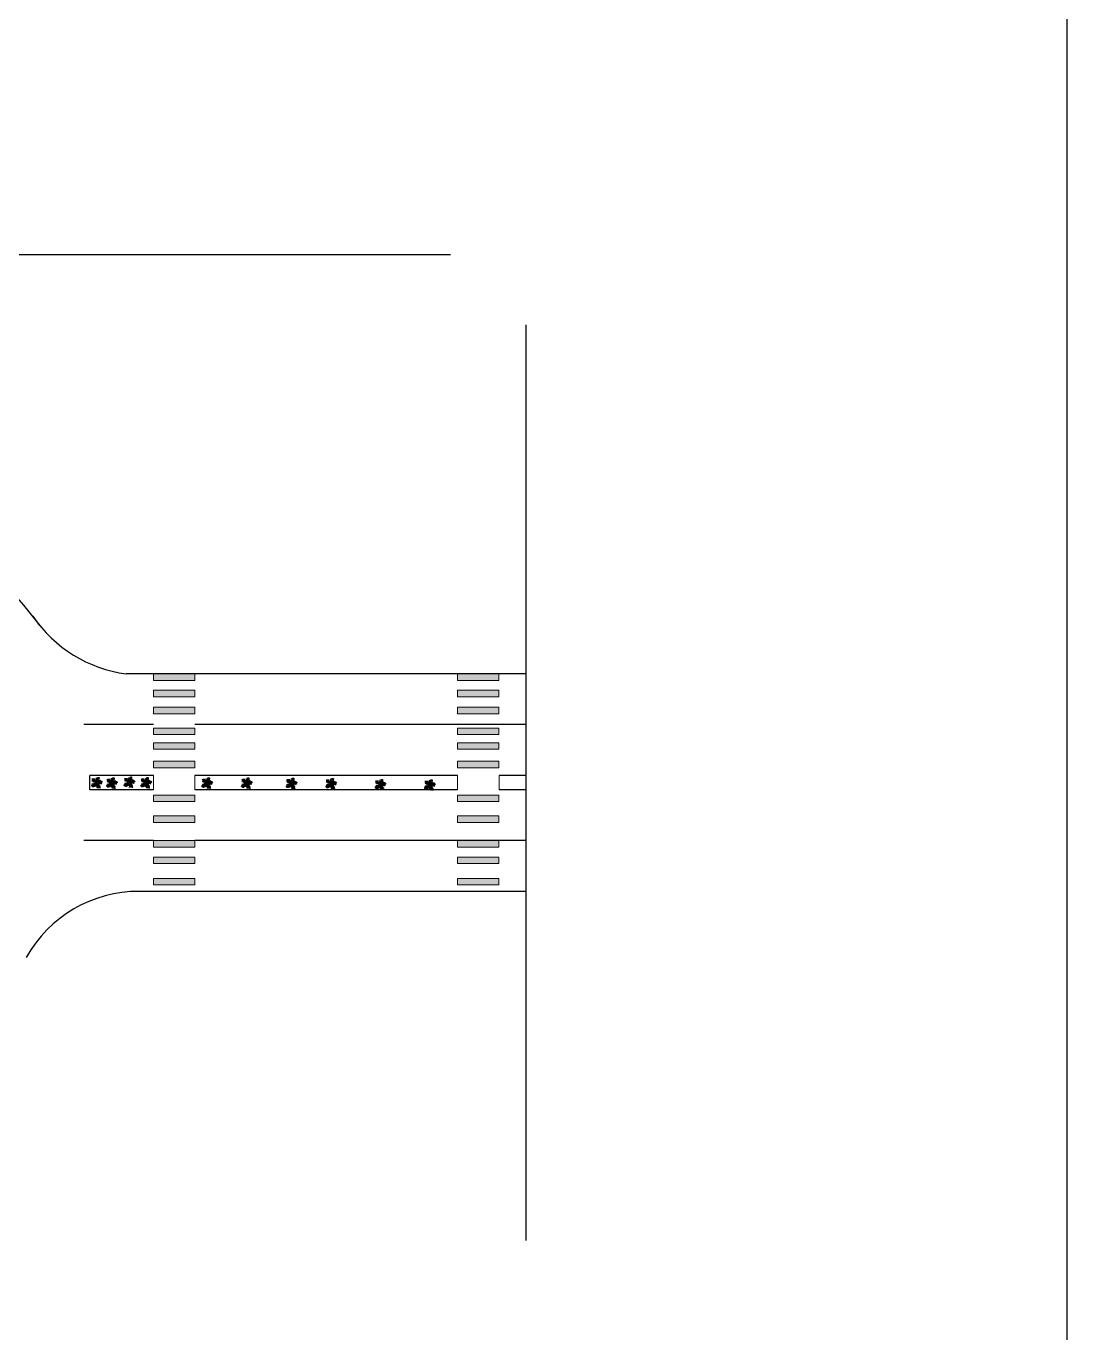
# Model space of a CAD drawing. Header units: inches. Extents: x -291016 to -124071, y 25078 to 137196.
# Drawn here: x -171132 to -163953, y 38353 to 47368 of the extents above; entities that cross this region are included whole.
import ezdxf

# ---------------------------------------------------------------- set-up
doc = ezdxf.new("R2010")
doc.units = ezdxf.units.IN
doc.header["$MEASUREMENT"] = 0
doc.layers.add('DOOR', color=112, linetype='Continuous', lineweight=20)
doc.layers.add('Furn', color=106, linetype='Continuous', lineweight=9)

# ---------------------------------------------------------------- blocks, each defined once
blk = doc.blocks.new('*U4')
for p, q in [((-47.498, 19.737), (-55.83, 18.344)), ((-40.615, 13.7), (-55.105, 10.913)), ((-31.5, 4.5), (-52.5, 25.5)), ((-33.37, 6.269), (-52.207, 5.34)), ((-48.585, 21.131), (-49.309, 29.026)), ((-28.299, 3.483), (-47.86, -5.805)), ((-43.513, 28.561), (-42.427, 15.558)), ((-38.442, 26.239), (-34.819, 7.663)), ((-21.416, 3.018), (-38.079, -8.128)), ((-35.544, 28.097), (-24.314, 3.947)), ((0, 0), (-31.5, 4.5)), ((-14.533, 2.09), (-30.834, 25.31)), ((-15.982, 2.09), (-30.11, -9.521)), ((-3.665, 19.273), (-27.574, 35.527)), ((-5.114, 28.097), (-24.676, 40.636)), ((-24.314, 23.917), (-2.941, 13.7)), ((0, 0), (-22.5, -19.5)), ((-7.288, 39.707), (-21.778, 46.673)), ((-6.563, 1.161), (-21.416, -8.128)), ((-20.691, 13.7), (-1.129, 4.876)), ((-8.737, 47.138), (-17.069, 52.711)), ((-10.186, 53.64), (-13.084, 55.962)), ((0, 0), (-10.5, 57)), ((-9.099, 51.782), (-6.563, 55.962)), ((-7.65, 43.423), (-2.578, 49.46)), ((-5.839, 35.992), (4.667, 48.067)), ((-5.114, 27.632), (10.463, 46.673)), ((-2.941, 16.486), (8.652, 37.85)), ((-1.129, 6.734), (9.014, 26.704)), ((0, 0), (27, 9)), ((0, 0), (18, -22.5)), ((3.942, 1.625), (11.187, 24.381)), ((6.478, 1.625), (26.04, -8.592)), ((10.101, 3.483), (17.708, 26.239)), ((11.187, 3.483), (30.749, -5.805)), ((16.259, 5.805), (23.142, 31.348)), ((18.07, 5.805), (35.096, -3.483)), ((22.055, 7.198), (27.489, 32.277)), ((24.229, 7.663), (46.688, 1.625)), ((27, 9), (48, 36)), ((27.127, 9.056), (31.112, 35.992)), ((29.662, 12.307), (48.137, 6.269)), ((31.836, 30.883), (32.561, 16.486)), ((33.285, 16.486), (48.862, 10.913)), ((35.096, 32.741), (37.27, 22.524)), ((36.183, 19.737), (48.137, 17.88)), ((38.719, 34.134), (41.979, 28.561)), ((40.53, 25.775), (48.862, 24.846)), ((43.791, 29.954), (51.036, 30.883)), ((44.153, 36.456), (45.239, 32.741)), ((-17.431, -15.094), (-42.789, -18.809)), ((-28.299, -29.026), (-42.789, -31.348)), ((-24.314, -21.596), (-42.427, -22.06)), ((-30.834, -34.135), (-42.427, -35.528)), ((-34.457, -39.708), (-40.978, -42.494)), ((-26.849, -26.24), (-40.253, -25.775)), ((-22.5, -19.5), (-37.5, -45)), ((-32.646, -36.921), (-31.921, -44.352)), ((-15.257, -12.772), (-30.11, -12.772)), ((-29.023, -30.884), (-27.936, -43.887)), ((-25.038, -23.918), (-22.865, -45.281)), ((-20.691, -18.345), (-17.793, -44.352)), ((-6.563, -5.805), (-19.967, -9.985)), ((-17.069, -15.094), (-12.721, -40.172)), ((-13.446, -11.378), (-8.737, -32.741)), ((-9.461, -8.592), (-6.201, -23.453)), ((-4.752, -3.483), (-3.665, -14.629)), ((2.493, -3.019), (-1.491, -20.202)), ((1.769, -2.555), (24.229, -9.521)), ((5.029, -6.27), (2.131, -25.775)), ((9.014, -11.378), (3.58, -35.992)), ((14.085, -16.951), (6.478, -40.172)), ((7.565, -9.056), (32.198, -14.629)), ((18.07, -22.524), (8.289, -45.745)), ((12.274, -15.094), (36.907, -18.809)), ((20.244, -30.419), (15.897, -44.816)), ((16.259, -19.738), (36.183, -22.989)), ((18, -22.5), (27, -52.5)), ((18.433, -22.524), (40.53, -29.026)), ((19.157, -25.311), (38.719, -33.206)), ((22.78, -37.85), (19.519, -48.532)), ((21.331, -32.741), (39.081, -40.636)), ((22.78, -38.314), (34.372, -44.816)), ((24.591, -45.745), (23.142, -50.854)), ((24.591, -43.423), (30.749, -47.603)), ((26.764, -49.925), (28.213, -50.854))]:
    blk.add_line(p, q)

msp = doc.modelspace()

# ---------------------------------------------------------------- hatches: boundary and pattern name
at = {"layer": 'DOOR', "linetype": 'Continuous', "ltscale": 0.2}
for points in [[(-169967.9998, 42898.6158), (-170252.9998, 42898.6158), (-170252.9998, 42854), (-169967.9998, 42854)], [(-167871.4998, 42898.6158), (-168156.4998, 42898.6158), (-168156.4998, 42854), (-167871.4998, 42854)], [(-169967.9998, 42786), (-170252.9998, 42786), (-170252.9998, 42741.3842), (-169967.9998, 42741.3842)], [(-167871.4998, 42786), (-168156.4998, 42786), (-168156.4998, 42741.3842), (-167871.4998, 42741.3842)], [(-169967.9998, 42668.5), (-170252.9998, 42668.5), (-170252.9998, 42623.8842), (-169967.9998, 42623.8842)], [(-167871.4998, 42668.5), (-168156.4998, 42668.5), (-168156.4998, 42623.8842), (-167871.4998, 42623.8842)], [(-169967.9998, 42525.5), (-170252.9998, 42525.5), (-170252.9998, 42480.8842), (-169967.9998, 42480.8842)], [(-167871.4998, 42525.5), (-168156.4998, 42525.5), (-168156.4998, 42480.8842), (-167871.4998, 42480.8842)], [(-169967.9998, 42423.5), (-170252.9998, 42423.5), (-170252.9998, 42378.8842), (-169967.9998, 42378.8842)], [(-167871.4998, 42423.5), (-168156.4998, 42423.5), (-168156.4998, 42378.8842), (-167871.4998, 42378.8842)], [(-169967.9998, 42296), (-170252.9998, 42296), (-170252.9998, 42251.3842), (-169967.9998, 42251.3842)], [(-167871.4998, 42296), (-168156.4998, 42296), (-168156.4998, 42251.3842), (-167871.4998, 42251.3842)], [(-169967.9998, 42062), (-170252.9998, 42062), (-170252.9998, 42017.3842), (-169967.9998, 42017.3842)], [(-167871.4998, 42062), (-168156.4998, 42062), (-168156.4998, 42017.3842), (-167871.4998, 42017.3842)], [(-169967.9998, 41919), (-170252.9998, 41919), (-170252.9998, 41874.3842), (-169967.9998, 41874.3842)], [(-167871.4998, 41919), (-168156.4998, 41919), (-168156.4998, 41874.3842), (-167871.4998, 41874.3842)], [(-169967.9998, 41748.6158), (-170252.9998, 41748.6158), (-170252.9998, 41704), (-169967.9998, 41704)], [(-167871.4998, 41748.6158), (-168156.4998, 41748.6158), (-168156.4998, 41704), (-167871.4998, 41704)], [(-169967.9998, 41634.5), (-170252.9998, 41634.5), (-170252.9998, 41589.8842), (-169967.9998, 41589.8842)], [(-167871.4998, 41634.5), (-168156.4998, 41634.5), (-168156.4998, 41589.8842), (-167871.4998, 41589.8842)], [(-169967.9998, 41488), (-170252.9998, 41488), (-170252.9998, 41443.3842), (-169967.9998, 41443.3842)], [(-167871.4998, 41488), (-168156.4998, 41488), (-168156.4998, 41443.3842), (-167871.4998, 41443.3842)]]:
    msp.add_hatch(color=2, dxfattribs=at).paths.add_polyline_path(points)

# ---------------------------------------------------------------- linework, layer by layer
for p, q in [((-176918.3295, 45791.5), (-168204.7118, 45791.5)), ((-167682.607, 38989.3438), (-167682.607, 45307.8879))]:
    msp.add_line(p, q)
at = {"color": 1}
for p, q in [((-167682.607, 42898.6158), (-170441.5, 42898.6158)), ((-170252.9998, 42548.6158), (-170734.8465, 42548.6158)), ((-167682.607, 42548.6158), (-169967.9998, 42548.6158)), ((-170252.9998, 42198.6158), (-170692.2324, 42198.6158)), ((-168156.9998, 42198.6158), (-169967.9998, 42198.6158)), ((-167682.607, 42198.6158), (-167869.4998, 42198.6158)), ((-170252.9998, 42098.6158), (-170692.2324, 42098.6158)), ((-168156.9998, 42098.6158), (-169967.9998, 42098.6158)), ((-167682.607, 42098.6158), (-167869.4998, 42098.6158)), ((-170252.9998, 41748.6158), (-170734.8465, 41748.6158)), ((-167682.607, 41748.6158), (-169967.9998, 41748.6158)), ((-167682.607, 41398.6158), (-170354.6879, 41398.6158))]:
    msp.add_line(p, q, dxfattribs=at)
at = {"color": 3}
msp.add_lwpolyline([(-216276.5, 56383), (-163953, 56383), (-163953, 25154), (-216276.5, 25154)], close=True, dxfattribs=at)
for start, end in [(35.41169605, 57.42744638), (358.46780932, 1.53219068)]:
    msp.add_arc((-172561.5207, 42148.6158), 1869.9568, start, end)
for centre, radius, start, end in [((-170318.4768, 43817.6796), 927.261, 214.14894555, 262.37587519), ((-170353.094, 40505.0139), 893.6034, 89.89779818, 150.62311741)]:
    msp.add_arc(centre, radius, start, end, dxfattribs=at)
at = {"layer": 'DOOR', "color": 2, "linetype": 'Continuous', "ltscale": 0.2}
for p, q in [((-170252.9998, 42198.6158), (-170252.9998, 42098.6158)), ((-169967.9998, 42198.6158), (-169967.9998, 42098.6158))]:
    msp.add_line(p, q, dxfattribs=at)
for points in [[(-170252.9998, 42898.6158), (-169967.9998, 42898.6158), (-169967.9998, 42854), (-170252.9998, 42854)], [(-168156.4998, 42898.6158), (-167871.4998, 42898.6158), (-167871.4998, 42854), (-168156.4998, 42854)], [(-170252.9998, 42786), (-169967.9998, 42786), (-169967.9998, 42741.3842), (-170252.9998, 42741.3842)], [(-168156.4998, 42786), (-167871.4998, 42786), (-167871.4998, 42741.3842), (-168156.4998, 42741.3842)], [(-170252.9998, 42668.5), (-169967.9998, 42668.5), (-169967.9998, 42623.8842), (-170252.9998, 42623.8842)], [(-168156.4998, 42668.5), (-167871.4998, 42668.5), (-167871.4998, 42623.8842), (-168156.4998, 42623.8842)], [(-170252.9998, 42525.5), (-169967.9998, 42525.5), (-169967.9998, 42480.8842), (-170252.9998, 42480.8842)], [(-168156.4998, 42525.5), (-167871.4998, 42525.5), (-167871.4998, 42480.8842), (-168156.4998, 42480.8842)], [(-170252.9998, 42423.5), (-169967.9998, 42423.5), (-169967.9998, 42378.8842), (-170252.9998, 42378.8842)], [(-168156.4998, 42423.5), (-167871.4998, 42423.5), (-167871.4998, 42378.8842), (-168156.4998, 42378.8842)], [(-170252.9998, 42296), (-169967.9998, 42296), (-169967.9998, 42251.3842), (-170252.9998, 42251.3842)], [(-168156.4998, 42296), (-167871.4998, 42296), (-167871.4998, 42251.3842), (-168156.4998, 42251.3842)], [(-170252.9998, 42062), (-169967.9998, 42062), (-169967.9998, 42017.3842), (-170252.9998, 42017.3842)], [(-168156.4998, 42062), (-167871.4998, 42062), (-167871.4998, 42017.3842), (-168156.4998, 42017.3842)], [(-170252.9998, 41919), (-169967.9998, 41919), (-169967.9998, 41874.3842), (-170252.9998, 41874.3842)], [(-168156.4998, 41919), (-167871.4998, 41919), (-167871.4998, 41874.3842), (-168156.4998, 41874.3842)], [(-170252.9998, 41748.6158), (-169967.9998, 41748.6158), (-169967.9998, 41704), (-170252.9998, 41704)], [(-168156.4998, 41748.6158), (-167871.4998, 41748.6158), (-167871.4998, 41704), (-168156.4998, 41704)], [(-170252.9998, 41634.5), (-169967.9998, 41634.5), (-169967.9998, 41589.8842), (-170252.9998, 41589.8842)], [(-168156.4998, 41634.5), (-167871.4998, 41634.5), (-167871.4998, 41589.8842), (-168156.4998, 41589.8842)], [(-170252.9998, 41488), (-169967.9998, 41488), (-169967.9998, 41443.3842), (-170252.9998, 41443.3842)], [(-168156.4998, 41488), (-167871.4998, 41488), (-167871.4998, 41443.3842), (-168156.4998, 41443.3842)]]:
    msp.add_lwpolyline(points, close=True, dxfattribs=at)
for points in [[(-168156.9998, 42098.6158), (-168156.9998, 42198.6158)], [(-167869.4998, 42198.6158), (-167869.4998, 42098.6158)]]:
    msp.add_lwpolyline(points, dxfattribs=at)

# ---------------------------------------------------------------- block references
at = {"layer": 'Furn', "ltscale": 0.2, "xscale": 0.7250000000931323, "yscale": 0.7250000000931323, "zscale": 0.725, "rotation": 270}
for p in [(-170645.3711, 42146.4028), (-170541.7183, 42143.6772), (-170421.2398, 42149.5469), (-170305.3919, 42145.8485), (-169884.2336, 42143.0903), (-169611.2336, 42143.0903), (-169302.2336, 42141.0903), (-169029.2336, 42139.5903), (-168689.2336, 42133.0903), (-168348.2336, 42130.5903)]:
    msp.add_blockref('*U4', p, dxfattribs=at)

doc.saveas('drawing.dxf')
